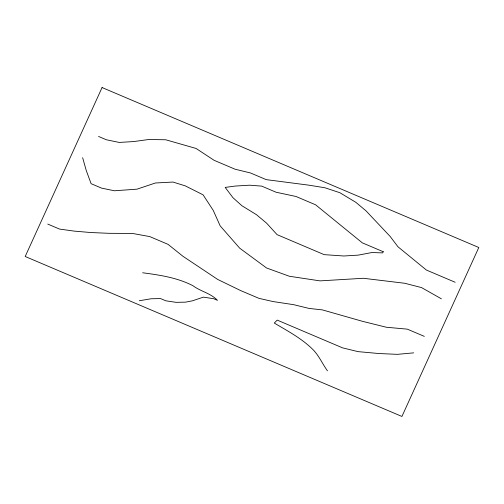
<?xml version="1.0" encoding="UTF-8"?>
<svg xmlns="http://www.w3.org/2000/svg" width="504" height="504" viewBox="0 0 504 504"><rect width="100%" height="100%" fill="white"/><g stroke="black" fill="none" stroke-linecap="round" stroke-linejoin="round"><path stroke-width="0.76" d="M139.299 300.743L151.124 298.765L160.574 298.576L165.803 300.8L176.028 302.343L185.478 302.154L192.314 300.856L203.364 297.146L213.589 298.689L217.514 300.353C210.672 293.196 200.718 291.501 192.95 285.724C177.351 277.647 159.869 275.058 142.657 272.771M413.696 352.857L397.41 354.344L379.046 353.543L358.067 351.635L342.607 347.873L277.206 320.103L274.296 323.064C287.482 330.908 301.367 338.228 312.417 349.051C318.9 355.32 322.251 363.68 327.474 370.843M455.175 282.272L426.397 270.049L397.971 246.784L390.172 236.471L365.961 210.792L355.786 202.274L339.847 192.704L324.929 187.772L308.939 185.176L266.2 179.632L250.501 172.966L235.047 169.205L214.112 160.316L196.094 148.466L165.715 139.766L148.655 139.52L133.68 141.561L119.24 142.43L106.401 139.778L98.551 136.445M424.318 336.37L407.314 329.15L386.335 327.241L362.496 321.319L322.428 309.903L309.053 308.423L293.593 304.662L273.143 301.575L258.999 298.368L240.685 290.594L217.671 279.424L182.939 256.278L168.071 244.364L149.757 236.584L132.458 233.44L109.103 233.321L90.733 232.527L74.208 231.109L59.529 229.074L47.754 224.072M441.403 298.822L421.539 287.589L404.775 283.273L363.346 278.277L320.021 280.879L289.346 276.255L266.578 267.989L239.696 248.176L220.179 225.887L213.211 210.332L203.093 194.834L185.314 185.888L173.004 182.057L155.415 182.99L136.993 189.17L114.408 190.777L101.569 188.124L91.104 183.683L86.222 170.409L82.643 157.689M102.073 87.545L25.2 256.498L401.927 416.455L478.8 247.502L102.073 87.545M383.235 251.723L382.7 252.895L371.939 252.529L358.275 255.125L343.829 255.994L324.154 254.64L277.068 234.643L266.654 223.222L256.486 214.704L241.851 205.695L232.993 197.732L225.194 187.419L235.179 186.058L249.619 185.195L261.683 186.115L276.072 192.226L295.993 196.478L315.611 204.813L362.3 242.84L383.235 251.723"/></g></svg>
